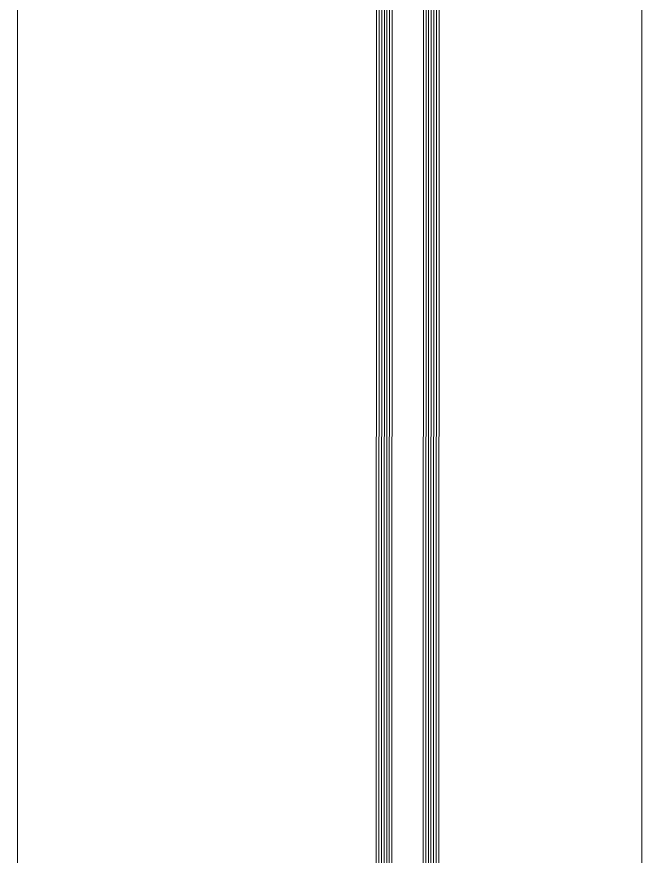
# Model space of a CAD drawing. Header units: centimetres. Extents: x 118932 to 154602, y -32682 to -23521.
# Drawn here: x 129077.43 to 129101.47, y -28731.73 to -28699.47 of the extents above; entities that cross this region are included whole.
import ezdxf

# ---------------------------------------------------------------- set-up
doc = ezdxf.new("R2010")
doc.units = ezdxf.units.CM
doc.header["$LTSCALE"] = 50
doc.header["$MEASUREMENT"] = 0
doc.layers.add('GEN_02_TF_Pencere', color=7, linetype='Continuous', lineweight=9, true_color=0x6093ac)
doc.layers.add('GEN_05_ML_Mermer', color=7, linetype='Continuous', lineweight=9, true_color=0x9d8692)

# ---------------------------------------------------------------- blocks, each defined once
blk = doc.blocks.new('P18__')
at = {"layer": 'GEN_02_TF_Pencere'}
for p, q in [((-4.72, -1.772), (-106.15, -1.74)), ((-4.72, -1.872), (-106.15, -1.84)), ((-4.77, -1.672), (-106.1, -1.64)), ((-4.721, -2.072), (-106.151, -2.04)), ((-4.721, -2.172), (-106.151, -2.14)), ((-5.096, -2.272), (-106.151, -2.24)), ((-4.72, -1.972), (-106.15, -1.94)), ((-5.096, -3.472), (-106.151, -3.44)), ((-4.721, -3.572), (-106.151, -3.54)), ((-4.721, -3.672), (-106.151, -3.64)), ((-4.721, -3.772), (-106.151, -3.74)), ((-4.721, -3.872), (-106.151, -3.84)), ((-4.721, -3.972), (-106.151, -3.94)), ((-4.771, -4.072), (-106.101, -4.04))]:
    blk.add_line(p, q, dxfattribs=at)
at = {"layer": 'GEN_05_ML_Mermer'}
blk.add_lwpolyline([(116.278, 12.161), (-118.72, 12.124), (-118.72, -11.876), (116.278, -11.839)], close=True, dxfattribs=at)
blk = doc.blocks.new('DOGRAMA LEVEL -1 C BLOK')
at = {"rotation": 90}
blk.add_blockref('P18__', (-270.858, -221.031, 0), dxfattribs=at)

msp = doc.modelspace()

# ---------------------------------------------------------------- block references
msp.add_blockref('DOGRAMA LEVEL -1 C BLOK', (129360.454, -28456.488))

doc.saveas('drawing.dxf')
